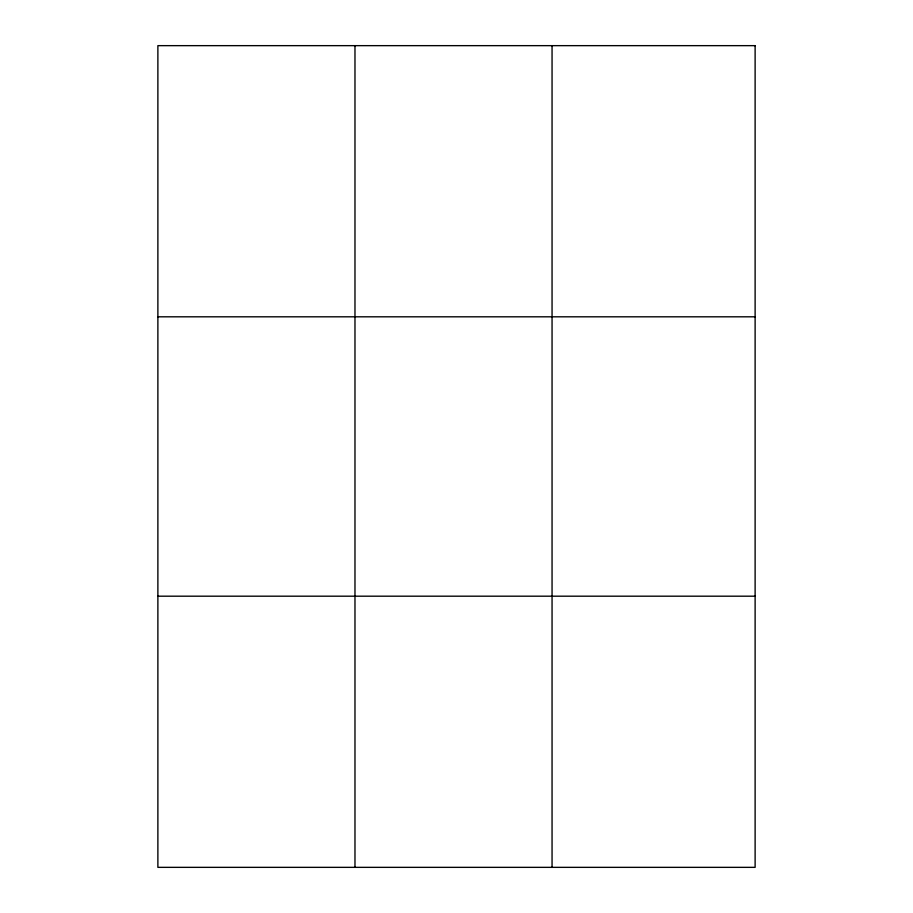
<?xml version="1.0" encoding="UTF-8"?>
<svg xmlns="http://www.w3.org/2000/svg" width="913" height="913" viewBox="0 0 913 913"><rect width="100%" height="100%" fill="white"/><g stroke="black" fill="none" stroke-linecap="round" stroke-linejoin="round"><path stroke-width="1.37" d="M354.974 45.65L354.974 867.35M552.057 45.65L552.057 867.35M157.881 316.811L755.119 316.811M157.881 596.189L755.119 596.189M755.119 45.65L755.119 867.35L157.881 867.35L157.881 45.65L755.119 45.65"/></g></svg>
